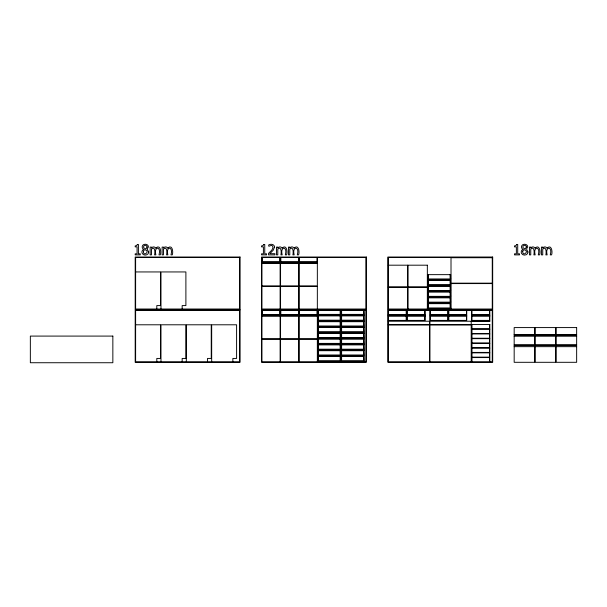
<?xml version="1.0" encoding="UTF-8"?>
<svg xmlns="http://www.w3.org/2000/svg" width="607" height="607" viewBox="0 0 607 607"><rect width="100%" height="100%" fill="white"/><g stroke="black" fill="none" stroke-linecap="round" stroke-linejoin="round"><path stroke-width="0.91" d="M492.262 257.717L451.009 257.717L451.009 283.158L492.262 283.158M261.951 261.754L280.123 261.754L280.123 257.459M261.951 262.27L280.123 262.27L280.123 262.831L261.951 262.831M261.951 263.301L280.123 263.301L280.123 285.95L261.951 285.95M388.275 265.191L407.745 265.191L407.745 286.891L388.275 286.891M135.619 271.944L160.544 271.944L160.544 305.587L156.803 305.587L156.803 309.024M427.723 278.947L427.981 274.645M450.629 278.947L450.371 274.645M427.723 279.463L427.981 280.017M450.629 279.463L450.371 280.017M492.262 283.583L451.009 283.583L451.009 309.024M427.723 284.744L427.981 280.449M450.629 284.744L450.371 280.449M427.723 285.26L427.981 285.821M450.629 285.26L450.371 285.821M261.951 286.375L280.123 286.375L280.123 309.024M388.275 287.323L407.745 287.323L407.745 309.024M427.723 290.548L427.981 286.246M450.629 290.548L450.371 286.246M427.723 291.064L427.981 291.618M450.629 291.064L450.371 291.618M427.723 296.345L427.981 292.05M450.629 296.345L450.371 292.05M427.723 296.861L427.981 297.422M450.629 296.861L450.371 297.422M427.723 302.149L427.981 297.847M450.629 302.149L450.371 297.847M427.723 302.665L427.981 303.219M450.629 302.665L450.371 303.219M427.723 307.946L427.981 303.652M450.629 307.946L450.371 303.652M427.723 308.462L427.981 309.024M450.629 308.462L450.371 309.024M317.764 314.396L318.022 310.094M340.671 314.396L340.413 310.094M341.096 314.396L341.354 310.094M364.003 314.396L363.745 310.094M261.951 314.608L280.123 314.608L280.123 310.314M388.275 314.608L406.455 314.608L406.455 310.314M317.764 314.912L318.022 315.465M340.671 314.912L340.413 315.465M341.096 314.912L341.354 315.465M364.003 314.912L363.745 315.465M261.951 315.124L280.123 315.124L280.123 315.686L261.951 315.686M388.275 315.124L406.455 315.124L406.455 315.686L388.275 315.686M261.951 316.156L280.123 316.156L280.123 338.797L261.951 338.797M388.275 316.11L406.455 316.11L406.455 320.405L388.275 320.405M317.764 320.192L318.022 315.898M340.671 320.192L340.413 315.898M341.096 320.192L341.354 315.898M364.003 320.192L363.745 315.898M317.764 320.708L318.022 321.27M340.671 320.708L340.413 321.27M341.096 320.708L341.354 321.27M364.003 320.708L363.745 321.27M388.275 321.224L429.528 321.224L429.528 324.578L388.275 324.578M135.619 324.791L160.544 324.791L160.544 358.433L156.803 358.433L156.803 361.871M388.275 325.003L429.528 325.003L429.528 361.871M317.764 325.997L318.022 321.695M340.671 325.997L340.413 321.695M341.096 325.997L341.354 321.695M364.003 325.997L363.745 321.695M317.764 326.513L318.022 327.067M340.671 326.513L340.413 327.067M341.096 326.513L341.354 327.067M364.003 326.513L363.745 327.067M317.764 331.794L318.022 327.499M340.671 331.794L340.413 327.499M341.096 331.794L341.354 327.499M364.003 331.794L363.745 327.499M317.764 332.31L318.022 332.871M340.671 332.31L340.413 332.871M341.096 332.31L341.354 332.871M364.003 332.31L363.745 332.871M514.175 334.503L534.714 334.503M535.139 334.503L555.678 334.503M556.111 334.503L576.65 334.503M514.175 336.217L534.714 336.217M535.139 336.217L555.678 336.217M556.111 336.217L576.65 336.217M317.764 337.598L318.022 333.296M340.671 337.598L340.413 333.296M341.096 337.598L341.354 333.296M364.003 337.598L363.745 333.296M317.764 338.114L318.022 338.668M340.671 338.114L340.413 338.668M341.096 338.114L341.354 338.668M364.003 338.114L363.745 338.668M261.951 339.23L280.123 339.23L280.123 361.871M317.764 343.395L318.022 339.101M340.671 343.395L340.413 339.101M341.096 343.395L341.354 339.101M364.003 343.395L363.745 339.101M317.764 343.911L318.022 344.473M340.671 343.911L340.413 344.473M341.096 343.911L341.354 344.473M364.003 343.911L363.745 344.473M514.175 344.943L534.714 344.943M535.139 344.943L555.678 344.943M556.111 344.943L576.65 344.943M514.175 346.665L534.714 346.665M535.139 346.665L555.678 346.665M556.111 346.665L576.65 346.665M317.764 349.2L318.022 344.897M340.671 349.2L340.413 344.897M341.096 349.2L341.354 344.897M364.003 349.2L363.745 344.897M317.764 349.715L318.022 350.269M340.671 349.715L340.413 350.269M341.096 349.715L341.354 350.269M364.003 349.715L363.745 350.269M317.764 354.996L318.022 350.702M340.671 354.996L340.413 350.702M341.096 354.996L341.354 350.702M364.003 354.996L363.745 350.702M317.764 355.512L318.022 356.074M340.671 355.512L340.413 356.074M341.096 355.512L341.354 356.074M364.003 355.512L363.745 356.074M317.764 360.801L318.022 356.499M340.671 360.801L340.413 356.499M341.096 360.801L341.354 356.499M364.003 360.801L363.745 356.499M317.764 361.317L318.022 361.871M340.671 361.317L340.413 361.871M341.096 361.317L341.354 361.871M364.003 361.317L363.745 361.871M489.811 310.314L489.811 314.608L471.639 314.608L471.639 310.314M489.811 361.871L489.811 357.576L471.639 357.576L471.639 361.871M489.553 310.314L489.553 315.686M489.553 316.11L489.553 321.482M489.553 324.487L489.553 328.789M489.553 329.214L489.553 333.516M489.553 333.941L489.553 338.243M489.553 338.668L489.553 342.97M489.553 343.395L489.553 347.697M489.553 348.122L489.553 352.417M489.553 352.849L489.553 357.144M489.553 357.576L489.553 361.871M471.889 310.314L471.889 315.686M471.889 316.11L471.889 321.482M471.889 324.487L471.889 328.789M471.889 329.214L471.889 333.516M471.889 333.941L471.889 338.243M471.889 338.668L471.889 342.97M471.889 343.395L471.889 347.697M471.889 348.122L471.889 352.417M471.889 352.849L471.889 357.144M471.889 357.576L471.889 361.871M471.207 361.871L471.207 325.003L429.953 325.003L429.953 361.871M466.737 310.314L466.737 314.608L448.558 314.608L448.558 310.314M466.479 310.314L466.479 315.686M466.479 316.11L466.479 320.405M450.629 309.024L450.629 303.652L427.723 303.652L427.723 309.024M450.113 274.645L450.113 278.947L428.238 278.947L428.238 274.645M450.113 280.017L450.113 279.463L428.238 279.463L428.238 280.017M450.113 280.449L450.113 284.744L428.238 284.744L428.238 280.449M450.113 285.821L450.113 285.26L428.238 285.26L428.238 285.821M450.113 286.246L450.113 290.548L428.238 290.548L428.238 286.246M450.113 291.618L450.113 291.064L428.238 291.064L428.238 291.618M450.113 292.05L450.113 296.345L428.238 296.345L428.238 292.05M450.113 297.422L450.113 296.861L428.238 296.861L428.238 297.422M450.113 297.847L450.113 302.149L428.238 302.149L428.238 297.847M450.113 303.219L450.113 302.665L428.238 302.665L428.238 303.219M450.113 303.652L450.113 307.946L428.238 307.946L428.238 303.652M450.113 309.024L450.113 308.462L428.238 308.462L428.238 309.024M448.816 310.314L448.816 315.686M448.816 316.11L448.816 320.405M448.133 310.314L448.133 314.608L429.953 314.608L429.953 310.314M447.875 310.314L447.875 315.686M447.875 316.11L447.875 320.405M430.211 310.314L430.211 315.686M430.211 316.11L430.211 320.405M427.343 309.024L427.343 287.323L407.881 287.323L407.881 309.024M425.059 310.314L425.059 314.608L406.88 314.608L406.88 310.314M424.801 310.314L424.801 315.686M424.801 316.11L424.801 320.405M407.138 310.314L407.138 315.686M407.138 316.11L407.138 320.405M406.197 310.314L406.197 315.686M406.197 316.11L406.197 320.405M388.533 310.314L388.533 315.686M388.533 316.11L388.533 320.405M364.003 361.871L364.003 356.499L341.096 356.499L341.096 361.871M363.487 310.094L363.487 314.396L341.612 314.396L341.612 310.094M363.487 315.465L363.487 314.912L341.612 314.912L341.612 315.465M363.487 315.898L363.487 320.192L341.612 320.192L341.612 315.898M363.487 321.27L363.487 320.708L341.612 320.708L341.612 321.27M363.487 321.695L363.487 325.997L341.612 325.997L341.612 321.695M363.487 327.067L363.487 326.513L341.612 326.513L341.612 327.067M363.487 327.499L363.487 331.794L341.612 331.794L341.612 327.499M363.487 332.871L363.487 332.31L341.612 332.31L341.612 332.871M363.487 333.296L363.487 337.598L341.612 337.598L341.612 333.296M363.487 338.668L363.487 338.114L341.612 338.114L341.612 338.668M363.487 339.101L363.487 343.395L341.612 343.395L341.612 339.101M363.487 344.473L363.487 343.911L341.612 343.911L341.612 344.473M363.487 344.897L363.487 349.2L341.612 349.2L341.612 344.897M363.487 350.269L363.487 349.715L341.612 349.715L341.612 350.269M363.487 350.702L363.487 354.996L341.612 354.996L341.612 350.702M363.487 356.074L363.487 355.512L341.612 355.512L341.612 356.074M363.487 356.499L363.487 360.801L341.612 360.801L341.612 356.499M363.487 361.871L363.487 361.317L341.612 361.317L341.612 361.871M340.671 361.871L340.671 356.499L317.764 356.499L317.764 361.871M340.155 310.094L340.155 314.396L318.28 314.396L318.28 310.094M340.155 315.465L340.155 314.912L318.28 314.912L318.28 315.465M340.155 315.898L340.155 320.192L318.28 320.192L318.28 315.898M340.155 321.27L340.155 320.708L318.28 320.708L318.28 321.27M340.155 321.695L340.155 325.997L318.28 325.997L318.28 321.695M340.155 327.067L340.155 326.513L318.28 326.513L318.28 327.067M340.155 327.499L340.155 331.794L318.28 331.794L318.28 327.499M340.155 332.871L340.155 332.31L318.28 332.31L318.28 332.871M340.155 333.296L340.155 337.598L318.28 337.598L318.28 333.296M340.155 338.668L340.155 338.114L318.28 338.114L318.28 338.668M340.155 339.101L340.155 343.395L318.28 343.395L318.28 339.101M340.155 344.473L340.155 343.911L318.28 343.911L318.28 344.473M340.155 344.897L340.155 349.2L318.28 349.2L318.28 344.897M340.155 350.269L340.155 349.715L318.28 349.715L318.28 350.269M340.155 350.702L340.155 354.996L318.28 354.996L318.28 350.702M340.155 356.074L340.155 355.512L318.28 355.512L318.28 356.074M340.155 356.499L340.155 360.801L318.28 360.801L318.28 356.499M340.155 361.871L340.155 361.317L318.28 361.317L318.28 361.871M317.34 257.459L317.34 261.754L299.16 261.754L299.16 257.459M317.34 309.024L317.34 286.375L299.16 286.375L299.16 309.024M317.34 310.314L317.34 314.608L299.16 314.608L299.16 310.314M317.34 361.871L317.34 339.23L299.16 339.23L299.16 361.871M317.082 257.459L317.082 262.831M317.082 310.314L317.082 315.686M299.418 257.459L299.418 262.831M299.418 310.314L299.418 315.686M298.727 257.459L298.727 261.754L280.555 261.754L280.555 257.459M298.727 309.024L298.727 286.375L280.555 286.375L280.555 309.024M298.727 310.314L298.727 314.608L280.555 314.608L280.555 310.314M298.727 361.871L298.727 339.23L280.555 339.23L280.555 361.871M298.469 257.459L298.469 262.831M298.469 310.314L298.469 315.686M280.813 257.459L280.813 262.831M280.813 310.314L280.813 315.686M279.865 257.459L279.865 262.831M279.865 310.314L279.865 315.686M262.209 257.459L262.209 262.831M262.209 310.314L262.209 315.686M232.86 361.871L232.86 358.433L236.601 358.433L236.601 324.791L211.676 324.791L211.676 361.871M207.511 361.871L207.511 358.433L211.244 358.433L211.244 324.791L186.326 324.791L186.326 361.871M182.161 309.024L182.161 305.587L185.894 305.587L185.894 271.944L160.976 271.944L160.976 309.024M182.161 361.871L182.161 358.433L185.894 358.433L185.894 324.791L160.976 324.791L160.976 361.871M147.061 246.92L146.021 249.007L144.125 248.051A1.487 1.487 0 0 1 143.571 246.837C143.548 244.758 147.152 244.841 147.061 246.92M526.36 246.92L525.321 249.007L523.424 248.051A1.487 1.487 0 0 1 522.862 246.837C522.839 244.758 526.444 244.841 526.36 246.92M148.685 251.988C148.798 255.41 143.366 256.298 142.152 253.233C141.545 251.776 142.228 249.985 143.684 249.34C142.266 248.65 141.697 246.738 142.675 245.463A2.982 2.982 0 0 1 144.064 244.462C145.839 243.794 148.472 244.742 148.427 246.912C146.628 249.447 147.448 249.462 148.685 251.988M527.984 251.988C528.098 255.41 522.657 256.298 521.443 253.233C520.836 251.776 521.527 249.985 522.976 249.34C521.557 248.65 520.988 246.738 521.967 245.463A2.982 2.982 0 0 1 523.363 244.462C525.138 243.794 527.764 244.742 527.726 246.912C525.92 249.447 526.739 249.462 527.984 251.988M143.404 251.237C143.115 257.55 151.067 250.706 144.519 249.689L143.404 251.237M522.695 251.237C522.407 257.55 530.366 250.706 523.811 249.689L522.695 251.237M274.47 247.148L273.309 250.122L269.796 253.688L274.903 253.688L274.903 254.879L268.499 254.879L268.499 253.423C270.191 251.427 274.288 248.938 272.535 245.911C271.192 244.082 267.892 248.18 268.711 244.917C270.752 243.695 274.584 244.151 274.47 247.148M137.334 244.469L136.765 245.615L135.194 245.918L135.194 246.867L137.076 246.867L137.076 253.825L135.194 253.825L135.194 254.879L140.255 254.879L140.255 253.825L138.411 253.825L138.411 244.469L137.334 244.469M263.658 244.469L263.089 245.615L261.518 245.918L261.518 246.867L263.4 246.867L263.4 253.825L261.518 253.825L261.518 254.879L266.579 254.879L266.579 253.825L264.743 253.825L264.743 244.469L263.658 244.469M516.625 244.469L516.056 245.615L514.486 245.918L514.486 246.867L516.367 246.867L516.367 253.825L514.486 253.825L514.486 254.879L519.546 254.879L519.546 253.825L517.71 253.825L517.71 244.469L516.625 244.469M156.211 247.641L155.627 248.225C154.982 246.427 152.471 246.601 151.462 247.96L151.462 247.095L150.149 247.095L150.149 254.879L151.462 254.879L151.462 249.067C155.21 245.607 155.142 252.884 154.565 254.879L155.878 254.879C153.45 246.154 161.606 245.858 158.988 254.879L160.294 254.879C161.348 252.436 160.582 244.431 156.211 247.641M168.2 247.641L167.615 248.225C166.971 246.427 164.459 246.601 163.45 247.96L163.45 247.095L162.137 247.095L162.137 254.879L163.45 254.879L163.45 249.067C167.198 245.607 167.13 252.884 166.553 254.879L167.866 254.879C165.438 246.154 173.587 245.858 170.977 254.879L172.282 254.879C173.336 252.436 172.57 244.431 168.2 247.641M282.536 247.641L281.952 248.225C281.314 246.427 278.803 246.601 277.786 247.96L277.786 247.095L276.473 247.095L276.473 254.879L277.786 254.879L277.786 249.067C281.534 245.607 281.473 252.884 280.897 254.879L282.202 254.879C279.774 246.154 287.93 245.858 285.313 254.879L286.625 254.879C287.672 252.436 286.906 244.431 282.536 247.641M294.524 247.641L293.94 248.225C293.302 246.427 290.791 246.601 289.774 247.96L289.774 247.095L288.462 247.095L288.462 254.879L289.774 254.879L289.774 249.067C293.522 245.607 293.454 252.884 292.885 254.879L294.19 254.879C291.762 246.154 299.919 245.858 297.301 254.879L298.614 254.879C299.661 252.436 298.894 244.431 294.524 247.641M535.511 247.641L534.919 248.225C534.281 246.427 531.77 246.601 530.753 247.96L530.753 247.095L529.441 247.095L529.441 254.879L530.753 254.879L530.753 249.067C534.501 245.607 534.441 252.884 533.864 254.879L535.169 254.879C532.741 246.154 540.898 245.858 538.28 254.879L539.593 254.879C540.64 252.436 539.873 244.431 535.511 247.641M547.491 247.641L546.907 248.225C546.27 246.427 543.758 246.601 542.741 247.96L542.741 247.095L541.429 247.095L541.429 254.879L542.741 254.879L542.741 249.067C546.49 245.607 546.429 252.884 545.852 254.879L547.157 254.879C544.729 246.154 552.886 245.858 550.268 254.879L551.581 254.879C552.628 252.436 551.862 244.431 547.491 247.641M240.038 257.027L135.194 257.027L135.194 309.449L240.038 309.449L240.038 257.027M366.362 257.027L261.518 257.027L261.518 309.449L366.362 309.449L366.362 257.027M492.687 257.027L387.85 257.027L387.85 309.449L492.687 309.449L492.687 257.027M239.606 257.459L135.619 257.459L135.619 309.024L239.606 309.024L239.606 257.459M365.93 257.459L261.951 257.459L261.951 309.024L365.93 309.024L365.93 257.459M492.262 257.459L388.275 257.459L388.275 309.024L492.262 309.024L492.262 257.459M298.727 262.27L280.555 262.27L280.555 262.831L298.727 262.831L298.727 262.27M317.34 262.27L299.16 262.27L299.16 262.831L317.34 262.831L317.34 262.27M298.727 263.301L280.555 263.301L280.555 285.95L298.727 285.95L298.727 263.301M317.34 263.301L299.16 263.301L299.16 285.95L317.34 285.95L317.34 263.301M427.343 265.191L407.881 265.191L407.881 286.891L427.343 286.891L427.343 265.191M450.629 274.645L427.723 274.645L427.723 280.017L450.629 280.017L450.629 274.645M450.629 280.449L427.723 280.449L427.723 285.821L450.629 285.821L450.629 280.449M450.629 286.246L427.723 286.246L427.723 291.618L450.629 291.618L450.629 286.246M450.629 292.05L427.723 292.05L427.723 297.422L450.629 297.422L450.629 292.05M450.629 297.847L427.723 297.847L427.723 303.219L450.629 303.219L450.629 297.847M240.038 309.881L135.194 309.881L135.194 362.303L240.038 362.303L240.038 309.881M366.362 309.881L261.518 309.881L261.518 362.303L366.362 362.303L366.362 309.881M492.687 309.881L387.85 309.881L387.85 362.303L492.687 362.303L492.687 309.881M340.671 310.094L317.764 310.094L317.764 315.465L340.671 315.465L340.671 310.094M364.003 310.094L341.096 310.094L341.096 315.465L364.003 315.465L364.003 310.094M239.606 310.314L135.619 310.314L135.619 361.871L239.606 361.871L239.606 310.314M365.93 310.314L261.951 310.314L261.951 361.871L365.93 361.871L365.93 310.314M492.262 310.314L388.275 310.314L388.275 361.871L492.262 361.871L492.262 310.314M298.727 315.124L280.555 315.124L280.555 315.686L298.727 315.686L298.727 315.124M317.34 315.124L299.16 315.124L299.16 315.686L317.34 315.686L317.34 315.124M425.059 315.124L406.88 315.124L406.88 315.686L425.059 315.686L425.059 315.124M448.133 315.124L429.953 315.124L429.953 315.686L448.133 315.686L448.133 315.124M466.737 315.124L448.558 315.124L448.558 315.686L466.737 315.686L466.737 315.124M489.811 315.124L471.639 315.124L471.639 315.686L489.811 315.686L489.811 315.124M340.671 315.898L317.764 315.898L317.764 321.27L340.671 321.27L340.671 315.898M364.003 315.898L341.096 315.898L341.096 321.27L364.003 321.27L364.003 315.898M298.727 316.156L280.555 316.156L280.555 338.797L298.727 338.797L298.727 316.156M317.34 316.156L299.16 316.156L299.16 338.797L317.34 338.797L317.34 316.156M425.059 316.11L406.88 316.11L406.88 320.405L425.059 320.405L425.059 316.11M448.133 316.11L429.953 316.11L429.953 320.405L448.133 320.405L448.133 316.11M466.737 316.11L448.558 316.11L448.558 320.405L466.737 320.405L466.737 316.11M489.811 316.11L471.639 316.11L471.639 320.405L489.811 320.405L489.811 316.11M489.811 320.921L471.639 320.921L471.639 321.482L489.811 321.482L489.811 320.921M471.207 321.224L429.953 321.224L429.953 324.578L471.207 324.578L471.207 321.224M340.671 321.695L317.764 321.695L317.764 327.067L340.671 327.067L340.671 321.695M364.003 321.695L341.096 321.695L341.096 327.067L364.003 327.067L364.003 321.695M489.811 324.487L471.639 324.487L471.639 328.789L489.811 328.789L489.811 324.487M340.671 327.499L317.764 327.499L317.764 332.871L340.671 332.871L340.671 327.499M364.003 327.499L341.096 327.499L341.096 332.871L364.003 332.871L364.003 327.499M534.714 327.583L514.175 327.583L514.175 334.715L534.714 334.715L534.714 327.583M555.678 327.583L535.139 327.583L535.139 334.715L555.678 334.715L555.678 327.583M576.65 327.583L556.111 327.583L556.111 334.715L576.65 334.715L576.65 327.583M489.811 329.214L471.639 329.214L471.639 333.516L489.811 333.516L489.811 329.214M340.671 333.296L317.764 333.296L317.764 338.668L340.671 338.668L340.671 333.296M364.003 333.296L341.096 333.296L341.096 338.668L364.003 338.668L364.003 333.296M489.811 333.941L471.639 333.941L471.639 338.243L489.811 338.243L489.811 333.941M534.714 335.147L514.175 335.147L514.175 345.155L534.714 345.155L534.714 335.147M555.678 335.147L535.139 335.147L535.139 345.155L555.678 345.155L555.678 335.147M576.65 335.147L556.111 335.147L556.111 345.155L576.65 345.155L576.65 335.147M112.849 336.088L30.35 336.088L30.35 362.736L112.849 362.736L112.849 336.088M489.811 338.668L471.639 338.668L471.639 342.97L489.811 342.97L489.811 338.668M340.671 339.101L317.764 339.101L317.764 344.473L340.671 344.473L340.671 339.101M364.003 339.101L341.096 339.101L341.096 344.473L364.003 344.473L364.003 339.101M489.811 343.395L471.639 343.395L471.639 347.697L489.811 347.697L489.811 343.395M340.671 344.897L317.764 344.897L317.764 350.269L340.671 350.269L340.671 344.897M364.003 344.897L341.096 344.897L341.096 350.269L364.003 350.269L364.003 344.897M534.714 345.588L514.175 345.588L514.175 362.303L534.714 362.303L534.714 345.588M555.678 345.588L535.139 345.588L535.139 362.303L555.678 362.303L555.678 345.588M576.65 345.588L556.111 345.588L556.111 362.303L576.65 362.303L576.65 345.588M489.811 348.122L471.639 348.122L471.639 352.417L489.811 352.417L489.811 348.122M340.671 350.702L317.764 350.702L317.764 356.074L340.671 356.074L340.671 350.702M364.003 350.702L341.096 350.702L341.096 356.074L364.003 356.074L364.003 350.702M489.811 352.849L471.639 352.849L471.639 357.144L489.811 357.144L489.811 352.849"/></g></svg>
